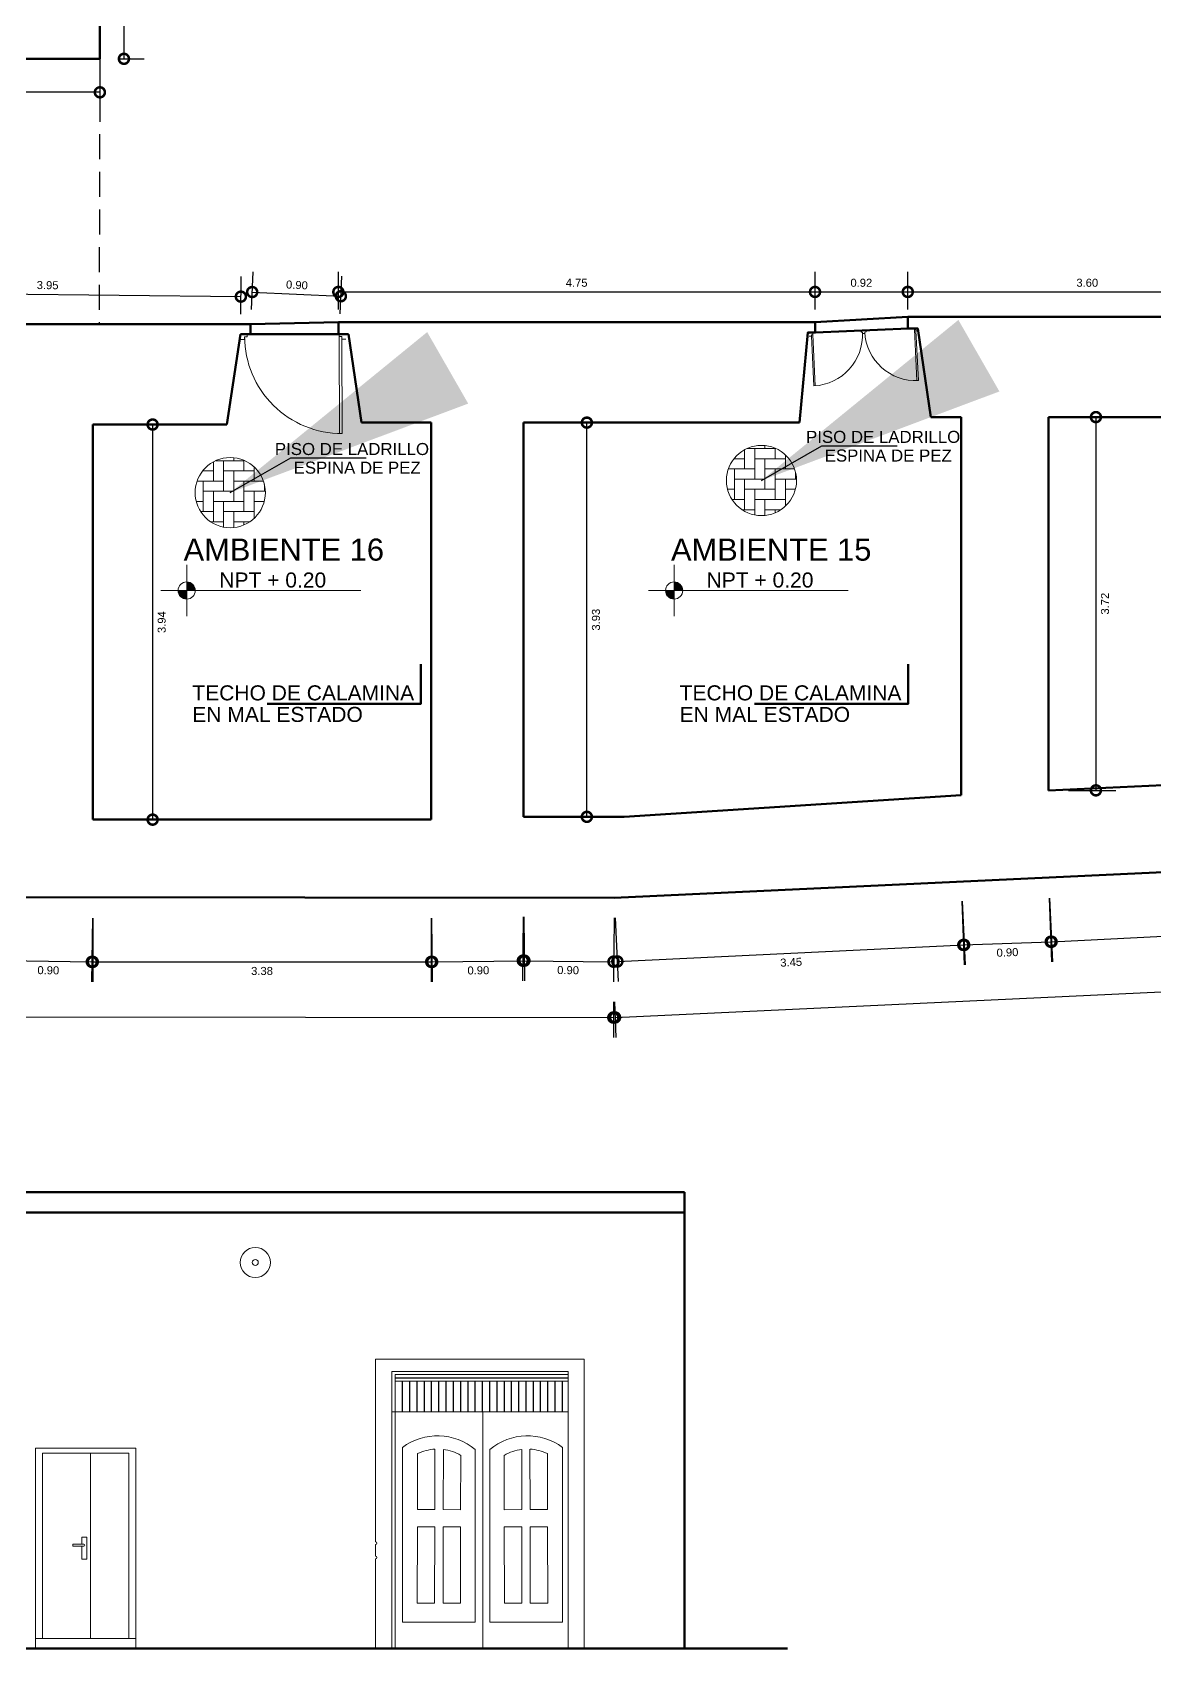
# Model space of a CAD drawing. Header units: millimetres. Extents: x 2048 to 2102.7, y 1127 to 1156.6.
# Drawn here: x 2078.23 to 2089.42, y 1128.19 to 1144.3 of the extents above; entities that cross this region are included whole.
import ezdxf

# ---------------------------------------------------------------- set-up
doc = ezdxf.new("R2010")
doc.units = ezdxf.units.MM
doc.linetypes.add('RAYITAS', pattern=[0.375, 0.25, -0.125])
for name, color, linetype, lineweight in [('0.1', 141, 'Continuous', 9), ('2', 4, 'Continuous', 20), ('4', 6, 'Continuous', 9), ('LAYER4', 4, 'Continuous', 20), ('LAYER6', 6, 'Continuous', 25), ('moviliario', 105, 'Continuous', 9), ('Pluma 1', 6, 'Continuous', 9), ('Pluma 8', 7, 'Continuous', 50), ('Pluma N ° 10', 5, 'Continuous', 100), ('Pluma N° 6', 7, 'Continuous', 60), ('PUERTAS', 22, 'Continuous', 13), ('TEXTOS', 7, 'Continuous', 18)]:
    doc.layers.add(name, color=color, linetype=linetype, lineweight=lineweight)
doc.layers.add('Cotas', color=1, linetype='Continuous')
doc.layers.add('Rotulos', color=255, linetype='Continuous')
doc.styles.add('ROTULO', font='arial.ttf')
doc.styles.get("Standard").update_dxf_attribs({"font": 'arial.ttf'})
doc.dimstyles.new('COTAS', dxfattribs={"dimtxt": 0.08, "dimasz": 0.2, "dimexe": 0.2, "dimexo": 0.2, "dimgap": 0.05, "dimtad": 2, "dimzin": 1, "dimdsep": 46, "dimtxsty": 'Standard', "dimblk": 'DOTSMALL', "dimcen": 2.5, "dimclrd": 244, "dimclre": 244, "dimclrt": 2, "dimazin": 0, "dimtfac": 1, "dimtmove": 2, "dimatfit": 3, "dimldrblk": 'OPEN90', "dimfxl": 1, "dimarcsym": 0})
doc.dimstyles.new('ISO-25', dxfattribs={"dimtxt": 2.5, "dimasz": 2.5, "dimexe": 1.25, "dimexo": 0.625, "dimtad": 1, "dimtxsty": 'Standard', "dimcen": 2.5, "dimadec": 0, "dimazin": 0, "dimtfac": 1, "dimtmove": 0, "dimatfit": 3, "dimfxl": 1, "dimarcsym": 0})

# ---------------------------------------------------------------- blocks, each defined once
blk = doc.blocks.new('puer-100')
for p, q in [((0.04, 0.025), (0.04, 0.92)), ((0.065, 0), (0.065, 0.92))]:
    blk.add_line(p, q)
for points in [[(0, 0.025), (0.04, 0.025), (0.04, 0), (0.065, 0), (0.065, -0.025), (0, -0.025)], [(1, 0.025), (0.96, 0.025), (0.96, 0), (0.935, 0), (0.935, -0.025), (1, -0.025)]]:
    blk.add_lwpolyline(points)
blk.add_arc((0.04, 0), 0.92, 0, 90)
blk = doc.blocks.new('_DotSmall')
at = {"color": 0, "const_width": 0.5}
blk.add_lwpolyline([(-0.0625, 0, 1), (0.0625, 0, 1)], format="xyb", close=True, dxfattribs=at)
blk = doc.blocks.new('*D15')
at = {"layer": 'Cotas', "color": 244, "lineweight": -2, "transparency": 16777216}
for p, q in [((2077.961, 1135.484), (2077.952, 1134.848)), ((2078.827, 1135.471), (2078.818, 1134.835)), ((2077.955, 1135.048), (2078.821, 1135.035))]:
    blk.add_line(p, q, dxfattribs=at)
at = {"layer": 'Defpoints', "color": 0, "transparency": 16777216}
for p in [(2077.964, 1135.684), (2078.83, 1135.671), (2078.821, 1135.035)]:
    blk.add_point(p, dxfattribs=at)
at = {"layer": 'Cotas', "color": 244, "lineweight": -2, "transparency": 16777216, "xscale": 0.2, "yscale": 0.2, "zscale": 0.2}
for p, rotation in [((2077.955, 1135.048), 179.1837113882871), ((2078.821, 1135.035), 359.1837113882871)]:
    blk.add_blockref('_DotSmall', p, dxfattribs=dict(at, rotation=rotation))
at = {"layer": 'Cotas', "color": 5, "transparency": 16777216, "insert": (2078.387, 1134.951), "char_height": 0.08, "attachment_point": 5, "rotation": 359.1837}
blk.add_mtext('0.90', dxfattribs=at)
blk = doc.blocks.new('_Open90')
at = {"color": 0, "linetype": 'ByBlock', "lineweight": -2}
for p, q in [((0, 0), (-1, 0)), ((-0.5, 0.5), (0, 0)), ((0, 0), (-0.5, -0.5))]:
    blk.add_line(p, q, dxfattribs=at)
blk = doc.blocks.new('*D16')
at = {"layer": 'Cotas', "color": 244, "lineweight": -2, "transparency": 16777216}
for p, q in [((2078.83, 1135.471), (2078.83, 1134.835)), ((2082.205, 1135.471), (2082.205, 1134.835)), ((2078.83, 1135.035), (2082.205, 1135.035))]:
    blk.add_line(p, q, dxfattribs=at)
at = {"layer": 'Defpoints', "color": 0, "transparency": 16777216}
for p in [(2078.83, 1135.671), (2082.205, 1135.671), (2082.205, 1135.035)]:
    blk.add_point(p, dxfattribs=at)
at = {"layer": 'Cotas', "color": 244, "lineweight": -2, "transparency": 16777216, "xscale": 0.2, "yscale": 0.2, "zscale": 0.2}
for p, rotation in [((2078.83, 1135.035), 179.9973856495876), ((2082.205, 1135.035), 359.9973856495876)]:
    blk.add_blockref('_DotSmall', p, dxfattribs=dict(at, rotation=rotation))
at = {"layer": 'Cotas', "color": 5, "transparency": 16777216, "insert": (2080.518, 1134.944), "char_height": 0.08, "attachment_point": 5, "rotation": 359.9974}
blk.add_mtext('3.38', dxfattribs=at)
blk = doc.blocks.new('*D17')
at = {"layer": 'Cotas', "color": 244, "lineweight": -2, "transparency": 16777216}
for p, q in [((2082.208, 1135.471), (2082.216, 1134.835)), ((2083.128, 1135.483), (2083.136, 1134.847)), ((2082.214, 1135.035), (2083.134, 1135.047))]:
    blk.add_line(p, q, dxfattribs=at)
at = {"layer": 'Defpoints', "color": 0, "transparency": 16777216}
for p in [(2082.205, 1135.671), (2083.125, 1135.683), (2083.134, 1135.047)]:
    blk.add_point(p, dxfattribs=at)
at = {"layer": 'Cotas', "color": 244, "lineweight": -2, "transparency": 16777216, "xscale": 0.2, "yscale": 0.2, "zscale": 0.2}
for p, rotation in [((2082.214, 1135.035), 180.7404205231815), ((2083.134, 1135.047), 0.7404205231814737)]:
    blk.add_blockref('_DotSmall', p, dxfattribs=dict(at, rotation=rotation))
at = {"layer": 'Cotas', "color": 5, "transparency": 16777216, "insert": (2082.675, 1134.95), "char_height": 0.08, "attachment_point": 5, "rotation": 0.7404}
blk.add_mtext('0.90', dxfattribs=at)
blk = doc.blocks.new('*D18')
at = {"layer": 'Cotas', "color": 244, "lineweight": -2, "transparency": 16777216}
for p, q in [((2083.123, 1135.483), (2083.116, 1134.847)), ((2084.028, 1135.473), (2084.021, 1134.837)), ((2083.119, 1135.047), (2084.023, 1135.037))]:
    blk.add_line(p, q, dxfattribs=at)
at = {"layer": 'Defpoints', "color": 0, "transparency": 16777216}
for p in [(2083.125, 1135.683), (2084.03, 1135.673), (2084.023, 1135.037)]:
    blk.add_point(p, dxfattribs=at)
at = {"layer": 'Cotas', "color": 244, "lineweight": -2, "transparency": 16777216, "xscale": 0.2, "yscale": 0.2, "zscale": 0.2}
for p, rotation in [((2083.119, 1135.047), 179.3801699457069), ((2084.023, 1135.037), 359.3801699457068)]:
    blk.add_blockref('_DotSmall', p, dxfattribs=dict(at, rotation=rotation))
at = {"layer": 'Cotas', "color": 5, "transparency": 16777216, "insert": (2083.57, 1134.952), "char_height": 0.08, "attachment_point": 5, "rotation": 359.3802}
blk.add_mtext('0.90', dxfattribs=at)
blk = doc.blocks.new('*D19')
at = {"layer": 'Cotas', "color": 244, "lineweight": -2, "transparency": 16777216}
for p, q in [((2087.498, 1135.639), (2087.528, 1135.005)), ((2084.04, 1135.473), (2084.07, 1134.839)), ((2084.061, 1135.039), (2087.519, 1135.204))]:
    blk.add_line(p, q, dxfattribs=at)
at = {"layer": 'Defpoints', "color": 0, "transparency": 16777216}
for p in [(2087.488, 1135.839), (2084.03, 1135.673), (2087.519, 1135.204)]:
    blk.add_point(p, dxfattribs=at)
at = {"layer": 'Cotas', "color": 244, "lineweight": -2, "transparency": 16777216, "xscale": 0.2, "yscale": 0.2, "zscale": 0.2}
for p, rotation in [((2087.519, 1135.204), 2.746521916155726), ((2084.061, 1135.039), 182.7465219161557)]:
    blk.add_blockref('_DotSmall', p, dxfattribs=dict(at, rotation=rotation))
at = {"layer": 'Cotas', "color": 5, "transparency": 16777216, "insert": (2085.794, 1135.031), "char_height": 0.08, "attachment_point": 5, "rotation": 2.7465}
blk.add_mtext('3.45', dxfattribs=at)
blk = doc.blocks.new('*D20')
at = {"layer": 'Cotas', "color": 244, "lineweight": -2, "transparency": 16777216}
for p, q in [((2087.495, 1135.639), (2087.518, 1135.004)), ((2088.368, 1135.671), (2088.391, 1135.036)), ((2087.511, 1135.204), (2088.383, 1135.236))]:
    blk.add_line(p, q, dxfattribs=at)
at = {"layer": 'Defpoints', "color": 0, "transparency": 16777216}
for p in [(2087.488, 1135.839), (2088.36, 1135.871), (2088.383, 1135.236)]:
    blk.add_point(p, dxfattribs=at)
at = {"layer": 'Cotas', "color": 244, "lineweight": -2, "transparency": 16777216, "xscale": 0.2, "yscale": 0.2, "zscale": 0.2}
for p, rotation in [((2087.511, 1135.204), 182.0795463632119), ((2088.383, 1135.236), 2.079546363211886)]:
    blk.add_blockref('_DotSmall', p, dxfattribs=dict(at, rotation=rotation))
at = {"layer": 'Cotas', "color": 5, "transparency": 16777216, "insert": (2087.951, 1135.129), "char_height": 0.08, "attachment_point": 5, "rotation": 2.0795}
blk.add_mtext('0.90', dxfattribs=at)
blk = doc.blocks.new('*D21')
at = {"layer": 'Cotas', "color": 244, "lineweight": -2, "transparency": 16777216}
for p, q in [((2093.222, 1135.909), (2093.253, 1135.275)), ((2088.37, 1135.671), (2088.401, 1135.036)), ((2088.391, 1135.236), (2093.243, 1135.475))]:
    blk.add_line(p, q, dxfattribs=at)
at = {"layer": 'Defpoints', "color": 0, "transparency": 16777216}
for p in [(2093.212, 1136.109), (2088.36, 1135.871), (2093.243, 1135.475)]:
    blk.add_point(p, dxfattribs=at)
at = {"layer": 'Cotas', "color": 244, "lineweight": -2, "transparency": 16777216, "xscale": 0.2, "yscale": 0.2, "zscale": 0.2}
for p, rotation in [((2093.243, 1135.475), 2.813818949361335), ((2088.391, 1135.236), 182.8138189493613)]:
    blk.add_blockref('_DotSmall', p, dxfattribs=dict(at, rotation=rotation))
at = {"layer": 'Cotas', "color": 5, "transparency": 16777216, "insert": (2090.822, 1135.265), "char_height": 0.08, "attachment_point": 5, "rotation": 2.8138}
blk.add_mtext('4.86', dxfattribs=at)
blk = doc.blocks.new('*D104')
at = {"layer": 'Cotas', "color": 244, "lineweight": -2, "transparency": 16777216}
for p, q in [((2076.448, 1141.539), (2076.453, 1141.914)), ((2080.305, 1141.492), (2080.309, 1141.867)), ((2076.45, 1141.714), (2080.307, 1141.667))]:
    blk.add_line(p, q, dxfattribs=at)
at = {"layer": 'Defpoints', "color": 0, "transparency": 16777216}
for p in [(2080.307, 1141.667), (2076.446, 1141.339), (2080.302, 1141.292)]:
    blk.add_point(p, dxfattribs=at)
at = {"layer": 'Cotas', "color": 244, "lineweight": -2, "transparency": 16777216, "xscale": 0.2, "yscale": 0.2, "zscale": 0.2}
for p, rotation in [((2076.45, 1141.714), 179.3091751351608), ((2080.307, 1141.667), 359.3091751351608)]:
    blk.add_blockref('_DotSmall', p, dxfattribs=dict(at, rotation=rotation))
at = {"layer": 'Cotas', "color": 5, "transparency": 16777216, "insert": (2078.38, 1141.781), "char_height": 0.08, "attachment_point": 5, "rotation": 359.3092}
blk.add_mtext('3.95', dxfattribs=at)
blk = doc.blocks.new('*D105')
at = {"layer": 'Cotas', "color": 244, "lineweight": -2, "transparency": 16777216}
for p, q in [((2080.412, 1141.538), (2080.43, 1141.913)), ((2081.296, 1141.496), (2081.313, 1141.871)), ((2080.42, 1141.713), (2081.304, 1141.671))]:
    blk.add_line(p, q, dxfattribs=at)
at = {"layer": 'Defpoints', "color": 0, "transparency": 16777216}
for p in [(2081.304, 1141.671), (2080.402, 1141.339), (2081.286, 1141.297)]:
    blk.add_point(p, dxfattribs=at)
at = {"layer": 'Cotas', "color": 244, "lineweight": -2, "transparency": 16777216, "xscale": 0.2, "yscale": 0.2, "zscale": 0.2}
for p, rotation in [((2080.42, 1141.713), 177.2680620195942), ((2081.304, 1141.671), 357.2680620195942)]:
    blk.add_blockref('_DotSmall', p, dxfattribs=dict(at, rotation=rotation))
at = {"layer": 'Cotas', "color": 5, "transparency": 16777216, "insert": (2080.866, 1141.783), "char_height": 0.08, "attachment_point": 5, "rotation": 357.2681}
blk.add_mtext('0.90', dxfattribs=at)
blk = doc.blocks.new('*D59')
at = {"layer": 'Cotas', "color": 244, "lineweight": -2, "transparency": 16777216}
for p, q in [((2081.279, 1141.539), (2081.279, 1141.914)), ((2086.032, 1141.539), (2086.032, 1141.914)), ((2081.279, 1141.714), (2086.032, 1141.714))]:
    blk.add_line(p, q, dxfattribs=at)
at = {"layer": 'Defpoints', "color": 0, "transparency": 16777216}
for p in [(2086.032, 1141.714), (2081.279, 1141.339), (2086.032, 1141.339)]:
    blk.add_point(p, dxfattribs=at)
at = {"layer": 'Cotas', "color": 244, "lineweight": -2, "transparency": 16777216, "xscale": 0.2, "yscale": 0.2, "zscale": 0.2, "rotation": 180}
blk.add_blockref('_DotSmall', (2081.279, 1141.714), dxfattribs=at)
at = {"layer": 'Cotas', "color": 244, "lineweight": -2, "transparency": 16777216, "xscale": 0.2, "yscale": 0.2, "zscale": 0.2}
blk.add_blockref('_DotSmall', (2086.032, 1141.714), dxfattribs=at)
at = {"layer": 'Cotas', "color": 5, "transparency": 16777216, "insert": (2083.655, 1141.805), "char_height": 0.08, "attachment_point": 5}
blk.add_mtext('4.75', dxfattribs=at)
blk = doc.blocks.new('*D60')
at = {"layer": 'Cotas', "color": 244, "lineweight": -2, "transparency": 16777216}
for p, q in [((2086.032, 1141.539), (2086.032, 1141.914)), ((2086.957, 1141.539), (2086.957, 1141.914)), ((2086.032, 1141.714), (2086.957, 1141.714))]:
    blk.add_line(p, q, dxfattribs=at)
at = {"layer": 'Defpoints', "color": 0, "transparency": 16777216}
for p in [(2086.957, 1141.714), (2086.032, 1141.339), (2086.957, 1141.339)]:
    blk.add_point(p, dxfattribs=at)
at = {"layer": 'Cotas', "color": 244, "lineweight": -2, "transparency": 16777216, "xscale": 0.2, "yscale": 0.2, "zscale": 0.2, "rotation": 180}
blk.add_blockref('_DotSmall', (2086.032, 1141.714), dxfattribs=at)
at = {"layer": 'Cotas', "color": 244, "lineweight": -2, "transparency": 16777216, "xscale": 0.2, "yscale": 0.2, "zscale": 0.2}
blk.add_blockref('_DotSmall', (2086.957, 1141.714), dxfattribs=at)
at = {"layer": 'Cotas', "color": 5, "transparency": 16777216, "insert": (2086.494, 1141.805), "char_height": 0.08, "attachment_point": 5}
blk.add_mtext('0.92', dxfattribs=at)
blk = doc.blocks.new('*D61')
at = {"layer": 'Cotas', "color": 244, "lineweight": -2, "transparency": 16777216}
for p, q in [((2086.957, 1141.539), (2086.957, 1141.914)), ((2090.537, 1141.539), (2090.537, 1141.914)), ((2086.957, 1141.714), (2090.537, 1141.714))]:
    blk.add_line(p, q, dxfattribs=at)
at = {"layer": 'Defpoints', "color": 0, "transparency": 16777216}
for p in [(2090.537, 1141.714), (2086.957, 1141.339), (2090.537, 1141.339)]:
    blk.add_point(p, dxfattribs=at)
at = {"layer": 'Cotas', "color": 244, "lineweight": -2, "transparency": 16777216, "xscale": 0.2, "yscale": 0.2, "zscale": 0.2, "rotation": 180}
blk.add_blockref('_DotSmall', (2086.957, 1141.714), dxfattribs=at)
at = {"layer": 'Cotas', "color": 244, "lineweight": -2, "transparency": 16777216, "xscale": 0.2, "yscale": 0.2, "zscale": 0.2}
blk.add_blockref('_DotSmall', (2090.537, 1141.714), dxfattribs=at)
at = {"layer": 'Cotas', "color": 5, "transparency": 16777216, "insert": (2088.747, 1141.805), "char_height": 0.08, "attachment_point": 5}
blk.add_mtext('3.60', dxfattribs=at)
blk = doc.blocks.new('*D75')
at = {"layer": 'Cotas', "color": 244, "lineweight": -2, "transparency": 16777216}
for p, q in [((2079.101, 1145.708), (2079.341, 1145.708)), ((2079.141, 1145.708), (2079.141, 1144.038)), ((2079.101, 1144.038), (2079.341, 1144.038))]:
    blk.add_line(p, q, dxfattribs=at)
at = {"layer": 'Defpoints', "color": 0, "transparency": 16777216}
for p in [(2078.901, 1145.708), (2078.901, 1144.038), (2079.141, 1144.038)]:
    blk.add_point(p, dxfattribs=at)
at = {"layer": 'Cotas', "color": 244, "lineweight": -2, "transparency": 16777216, "xscale": 0.2, "yscale": 0.2, "zscale": 0.2}
for p, rotation in [((2079.141, 1145.708), 90), ((2079.141, 1144.038), 270)]:
    blk.add_blockref('_DotSmall', p, dxfattribs=dict(at, rotation=rotation))
at = {"layer": 'Cotas', "color": 5, "transparency": 16777216, "insert": (2079.232, 1144.873), "char_height": 0.08, "attachment_point": 5, "rotation": 90}
blk.add_mtext('1.67', dxfattribs=at)
blk = doc.blocks.new('*D77')
at = {"layer": 'Cotas', "color": 244, "lineweight": -2, "transparency": 16777216}
for p, q in [((2070.467, 1143.838), (2070.467, 1143.504)), ((2078.901, 1143.838), (2078.901, 1143.504)), ((2078.901, 1143.704), (2070.467, 1143.704))]:
    blk.add_line(p, q, dxfattribs=at)
at = {"layer": 'Defpoints', "color": 0, "transparency": 16777216}
for p in [(2070.467, 1144.038), (2078.901, 1144.038), (2070.467, 1143.704)]:
    blk.add_point(p, dxfattribs=at)
at = {"layer": 'Cotas', "color": 244, "lineweight": -2, "transparency": 16777216, "xscale": 0.2, "yscale": 0.2, "zscale": 0.2, "rotation": 180}
blk.add_blockref('_DotSmall', (2070.467, 1143.704), dxfattribs=at)
at = {"layer": 'Cotas', "color": 244, "lineweight": -2, "transparency": 16777216, "xscale": 0.2, "yscale": 0.2, "zscale": 0.2}
blk.add_blockref('_DotSmall', (2078.901, 1143.704), dxfattribs=at)
at = {"layer": 'Cotas', "color": 5, "transparency": 16777216, "insert": (2074.684, 1143.613), "char_height": 0.08, "attachment_point": 5}
blk.add_mtext('8.43', dxfattribs=at)
blk = doc.blocks.new('*D90')
at = {"layer": 'Cotas', "color": 244, "lineweight": -2, "transparency": 16777216}
for p, q in [((2049.686, 1134.674), (2049.685, 1134.316)), ((2084.021, 1134.637), (2084.021, 1134.28)), ((2049.685, 1134.516), (2084.021, 1134.48))]:
    blk.add_line(p, q, dxfattribs=at)
at = {"layer": 'Defpoints', "color": 0, "transparency": 16777216}
for p in [(2049.686, 1134.874), (2084.021, 1134.837), (2084.021, 1134.48)]:
    blk.add_point(p, dxfattribs=at)
at = {"layer": 'Cotas', "color": 244, "lineweight": -2, "transparency": 16777216, "xscale": 0.2, "yscale": 0.2, "zscale": 0.2}
for p, rotation in [((2049.685, 1134.516), 179.9398960686659), ((2084.021, 1134.48), 359.9398960686659)]:
    blk.add_blockref('_DotSmall', p, dxfattribs=dict(at, rotation=rotation))
at = {"layer": 'Cotas', "color": 5, "transparency": 16777216, "insert": (2066.853, 1134.407), "char_height": 0.08, "attachment_point": 5, "rotation": 359.9399}
blk.add_mtext('34.34', dxfattribs=at)
blk = doc.blocks.new('*D91')
at = {"layer": 'Cotas', "color": 244, "lineweight": -2, "transparency": 16777216}
for p, q in [((2101.907, 1135.475), (2101.923, 1135.119)), ((2084.038, 1134.481), (2101.914, 1135.318)), ((2084.031, 1134.638), (2084.047, 1134.281))]:
    blk.add_line(p, q, dxfattribs=at)
at = {"layer": 'Defpoints', "color": 0, "transparency": 16777216}
for p in [(2101.897, 1135.675), (2101.914, 1135.318), (2084.021, 1134.837)]:
    blk.add_point(p, dxfattribs=at)
at = {"layer": 'Cotas', "color": 244, "lineweight": -2, "transparency": 16777216, "xscale": 0.2, "yscale": 0.2, "zscale": 0.2}
for p, rotation in [((2101.914, 1135.318), 2.682694244784103), ((2084.038, 1134.481), 182.6826942447841)]:
    blk.add_blockref('_DotSmall', p, dxfattribs=dict(at, rotation=rotation))
at = {"layer": 'Cotas', "color": 5, "transparency": 16777216, "insert": (2092.98, 1134.809), "char_height": 0.08, "attachment_point": 5, "rotation": 2.6827}
blk.add_mtext('17.90', dxfattribs=at)
blk = doc.blocks.new('*D123')
at = {"layer": 'Cotas', "color": 244, "lineweight": -2, "transparency": 16777216}
for p, q in [((2079.03, 1140.392), (2079.627, 1140.392)), ((2079.427, 1140.392), (2079.427, 1136.453)), ((2079.03, 1136.453), (2079.627, 1136.453))]:
    blk.add_line(p, q, dxfattribs=at)
at = {"layer": 'Defpoints', "color": 0, "transparency": 16777216}
for p in [(2078.83, 1140.392), (2078.83, 1136.453), (2079.427, 1136.453)]:
    blk.add_point(p, dxfattribs=at)
at = {"layer": 'Cotas', "color": 244, "lineweight": -2, "transparency": 16777216, "xscale": 0.2, "yscale": 0.2, "zscale": 0.2}
for p, rotation in [((2079.427, 1140.392), 90), ((2079.427, 1136.453), 270)]:
    blk.add_blockref('_DotSmall', p, dxfattribs=dict(at, rotation=rotation))
at = {"layer": 'Cotas', "color": 5, "transparency": 16777216, "insert": (2079.518, 1138.422), "char_height": 0.08, "attachment_point": 5, "rotation": 90}
blk.add_mtext('3.94', dxfattribs=at)
blk = doc.blocks.new('*D124')
at = {"layer": 'Cotas', "color": 244, "lineweight": -2, "transparency": 16777216}
for p, q in [((2083.325, 1140.411), (2083.957, 1140.411)), ((2083.757, 1136.481), (2083.757, 1140.411)), ((2083.325, 1136.481), (2083.957, 1136.481))]:
    blk.add_line(p, q, dxfattribs=at)
at = {"layer": 'Defpoints', "color": 0, "transparency": 16777216}
for p in [(2083.125, 1140.411), (2083.757, 1140.411), (2083.125, 1136.481)]:
    blk.add_point(p, dxfattribs=at)
at = {"layer": 'Cotas', "color": 244, "lineweight": -2, "transparency": 16777216, "xscale": 0.2, "yscale": 0.2, "zscale": 0.2}
for p, rotation in [((2083.757, 1140.411), 90), ((2083.757, 1136.481), 270)]:
    blk.add_blockref('_DotSmall', p, dxfattribs=dict(at, rotation=rotation))
at = {"layer": 'Cotas', "color": 5, "transparency": 16777216, "insert": (2083.848, 1138.446), "char_height": 0.08, "attachment_point": 5, "rotation": 90}
blk.add_mtext('3.93', dxfattribs=at)
blk = doc.blocks.new('*D125')
at = {"layer": 'Cotas', "color": 244, "lineweight": -2, "transparency": 16777216}
for p, q in [((2088.56, 1140.466), (2089.033, 1140.466)), ((2088.833, 1140.466), (2088.833, 1136.745)), ((2088.56, 1136.745), (2089.033, 1136.745))]:
    blk.add_line(p, q, dxfattribs=at)
at = {"layer": 'Defpoints', "color": 0, "transparency": 16777216}
for p in [(2088.36, 1140.466), (2088.36, 1136.745), (2088.833, 1136.745)]:
    blk.add_point(p, dxfattribs=at)
at = {"layer": 'Cotas', "color": 244, "lineweight": -2, "transparency": 16777216, "xscale": 0.2, "yscale": 0.2, "zscale": 0.2}
for p, rotation in [((2088.833, 1140.466), 90), ((2088.833, 1136.745), 270)]:
    blk.add_blockref('_DotSmall', p, dxfattribs=dict(at, rotation=rotation))
at = {"layer": 'Cotas', "color": 5, "transparency": 16777216, "insert": (2088.924, 1138.606), "char_height": 0.08, "attachment_point": 5, "rotation": 90}
blk.add_mtext('3.72', dxfattribs=at)
blk = doc.blocks.new('MANETA1D', base_point=(2.65, 2.69))
for points in [[(2.65, 2.55), (2.65, 2.77), (2.7, 2.77), (2.7, 2.7)], [(2.7, 2.68), (2.7, 2.55), (2.65, 2.55)]]:
    blk.add_lwpolyline(points)
blk.add_lwpolyline([(2.68, 2.7), (2.79, 2.7), (2.79, 2.68), (2.68, 2.68, -1), (2.68, 2.7)], format="xyb")
blk = doc.blocks.new('NPT')
at = {"linetype": 'Continuous', "ltscale": 0.1}
h = blk.add_hatch(color=256, dxfattribs=at)
h.paths.add_polyline_path([(0, 0), (0, 0.05, 0.414214), (-0.05, 0)])
h.paths.add_polyline_path([(0, 0), (0, -0.05, 0.414214), (0.05, 0)])
for p, q in [((0, -0.05), (0, 0.15)), ((-1.0147, 0), (0.05, 0)), ((0.05, 0), (0.15, 0)), ((0, -0.15), (0, -0.05))]:
    blk.add_line(p, q, dxfattribs=at)
blk.add_circle((0, 0), 0.05, dxfattribs=at)

msp = doc.modelspace()

# ---------------------------------------------------------------- hatches: boundary and pattern name
at = {"layer": 'Pluma 1'}
h = msp.add_hatch(dxfattribs=at)
h.set_pattern_fill('AR-HBONE', color=256, scale=0.001, angle=45, style=0)
h.set_pattern_definition([(90, (1316.21778, 1020.26454), (-0.1016, 0.1016), [0.3048, -0.1016]), (180, (1316.21778, 1020.36614), (-0.1016, 0.1016), [0.3048, -0.1016])])
h.paths.add_polyline_path([(2085.848, 1139.834, 1), (2085.148, 1139.834, 1)])
h = msp.add_hatch(dxfattribs=at)
h.set_pattern_fill('AR-HBONE', color=256, scale=0.001, angle=45, style=0)
h.set_pattern_definition([(90, (1310.92123, 1020.14354), (-0.1016, 0.1016), [0.3048, -0.1016]), (180, (1310.92123, 1020.24514), (-0.1016, 0.1016), [0.3048, -0.1016])])
h.paths.add_polyline_path([(2080.551, 1139.713, 1), (2079.851, 1139.713, 1)])

# ---------------------------------------------------------------- linework, layer by layer
at = {"layer": '2'}
for p, q in [((2081.651, 1129.252), (2081.651, 1131.073)), ((2083.729, 1131.073), (2083.729, 1128.188)), ((2081.811, 1128.188), (2081.811, 1130.95)), ((2083.569, 1130.95), (2083.569, 1128.188)), ((2081.917, 1130.195), (2081.917, 1128.451)), ((2082.644, 1128.451), (2082.644, 1130.175)), ((2082.788, 1128.451), (2082.788, 1130.175)), ((2083.515, 1130.195), (2083.515, 1128.451)), ((2081.651, 1129.109), (2081.651, 1129.226)), ((2081.651, 1128.188), (2081.651, 1129.083)), ((2081.917, 1128.451), (2082.644, 1128.451)), ((2083.515, 1128.451), (2082.788, 1128.451)), ((2081.651, 1128.188), (2083.729, 1128.188))]:
    msp.add_line(p, q, dxfattribs=at)
for points in [[(2081.651, 1131.073), (2083.729, 1131.073)], [(2081.811, 1130.95), (2083.569, 1130.95)], [(2081.811, 1130.55), (2081.811, 1130.55), (2083.569, 1130.55)]]:
    msp.add_lwpolyline(points, dxfattribs=at)
for centre, radius, start, end in [((2082.268, 1129.72), 0.59, 50.3376, 126.4564), ((2083.165, 1129.72), 0.59, 53.5436, 129.6624), ((2081.651, 1129.239), 0.013, 270, 90), ((2081.651, 1129.096), 0.013, 270, 90)]:
    msp.add_arc(centre, radius, start, end, dxfattribs=at)
at = {"layer": '4'}
for p, q in [((2081.845, 1130.922), (2083.569, 1130.922)), ((2081.845, 1128.188), (2081.845, 1130.922)), ((2081.845, 1130.888), (2083.569, 1130.888)), ((2081.845, 1130.854), (2083.569, 1130.854)), ((2082.721, 1130.55), (2082.721, 1128.188)), ((2079.259, 1130.188), (2078.259, 1130.188)), ((2079.191, 1130.138), (2078.328, 1130.138)), ((2079.191, 1128.288), (2079.191, 1130.138)), ((2082.068, 1130.133), (2082.067, 1129.574)), ((2082.242, 1130.178), (2082.241, 1129.574)), ((2082.326, 1130.175), (2082.324, 1129.574)), ((2082.499, 1130.116), (2082.498, 1129.573)), ((2082.933, 1130.116), (2082.934, 1129.573)), ((2083.107, 1130.175), (2083.108, 1129.574)), ((2083.19, 1130.178), (2083.191, 1129.574)), ((2083.364, 1130.133), (2083.365, 1129.574)), ((2082.067, 1129.574), (2082.241, 1129.574)), ((2082.324, 1129.574), (2082.498, 1129.573)), ((2083.108, 1129.574), (2082.934, 1129.573)), ((2083.365, 1129.574), (2083.191, 1129.574)), ((2082.067, 1129.404), (2082.065, 1128.641)), ((2082.067, 1129.404), (2082.241, 1129.404)), ((2082.241, 1129.404), (2082.239, 1128.641)), ((2082.324, 1129.404), (2082.323, 1128.64)), ((2082.324, 1129.404), (2082.498, 1129.404)), ((2082.498, 1129.404), (2082.496, 1128.64)), ((2082.934, 1129.404), (2082.936, 1128.64)), ((2083.108, 1129.404), (2082.934, 1129.404)), ((2083.108, 1129.404), (2083.109, 1128.64)), ((2083.191, 1129.404), (2083.193, 1128.641)), ((2083.365, 1129.404), (2083.191, 1129.404)), ((2083.365, 1129.404), (2083.367, 1128.641)), ((2082.065, 1128.641), (2082.239, 1128.641)), ((2082.323, 1128.64), (2082.496, 1128.64)), ((2083.109, 1128.64), (2082.936, 1128.64)), ((2083.367, 1128.641), (2083.193, 1128.641))]:
    msp.add_line(p, q, dxfattribs=at)
for points in [[(2078.259, 1128.388), (2078.259, 1130.188), (2079.259, 1130.188), (2079.259, 1128.288)], [(2078.259, 1128.288), (2078.259, 1130.188)], [(2078.328, 1128.288), (2078.328, 1130.138)], [(2078.809, 1130.138), (2078.809, 1128.288)], [(2079.259, 1128.288), (2079.259, 1130.188)]]:
    msp.add_lwpolyline(points, dxfattribs=at)
msp.add_lwpolyline([(2078.259, 1128.188), (2078.259, 1128.288), (2079.259, 1128.288), (2079.259, 1128.188)], close=True, dxfattribs=at)
for centre, start, end in [((2082.268, 1129.72), 93.1854, 115.7928), ((2082.268, 1129.72), 59.624, 82.7297), ((2083.165, 1129.72), 97.2703, 120.376), ((2083.165, 1129.72), 64.2072, 86.8146)]:
    msp.add_arc(centre, 0.458, start, end, dxfattribs=at)
at = {"layer": 'LAYER4'}
for radius in [0.15, 0.03]:
    msp.add_circle((2080.451, 1132.038), radius, dxfattribs=at)
at = {"layer": 'LAYER6'}
for points in [[(2081.845, 1130.888), (2083.569, 1130.888)], [(2081.916, 1130.854), (2081.916, 1130.55)], [(2081.989, 1130.854), (2081.989, 1130.55)], [(2082.061, 1130.854), (2082.061, 1130.55)], [(2082.134, 1130.854), (2082.134, 1130.55)], [(2082.206, 1130.854), (2082.206, 1130.55)], [(2082.279, 1130.854), (2082.279, 1130.55)], [(2082.351, 1130.854), (2082.351, 1130.55)], [(2082.424, 1130.854), (2082.424, 1130.55)], [(2082.496, 1130.854), (2082.496, 1130.55)], [(2082.569, 1130.854), (2082.569, 1130.55)], [(2082.641, 1130.854), (2082.641, 1130.55)], [(2082.713, 1130.854), (2082.713, 1130.55)], [(2082.786, 1130.854), (2082.786, 1130.55)], [(2082.858, 1130.854), (2082.858, 1130.55)], [(2082.931, 1130.854), (2082.931, 1130.55)], [(2083.003, 1130.854), (2083.003, 1130.55)], [(2083.076, 1130.854), (2083.076, 1130.55)], [(2083.148, 1130.854), (2083.148, 1130.55)], [(2083.221, 1130.854), (2083.221, 1130.55)], [(2083.293, 1130.854), (2083.293, 1130.55)], [(2083.366, 1130.854), (2083.366, 1130.55)], [(2083.438, 1130.854), (2083.438, 1130.55)], [(2083.511, 1130.854), (2083.511, 1130.55)]]:
    msp.add_lwpolyline(points, dxfattribs=at)
at = {"layer": 'moviliario'}
for centre in [(2085.498, 1139.834), (2080.201, 1139.713)]:
    msp.add_circle(centre, 0.35, dxfattribs=at)
at = {"layer": 'Pluma 8'}
for p, q in [((2078.901, 1144.038), (2078.901, 1145.708)), ((2070.467, 1144.038), (2078.901, 1144.038)), ((2076.446, 1141.392), (2080.402, 1141.392)), ((2080.402, 1141.394), (2080.402, 1141.292)), ((2080.402, 1141.392), (2080.402, 1141.292)), ((2080.402, 1141.392), (2080.402, 1141.292)), ((2080.402, 1141.392), (2080.402, 1141.292)), ((2081.279, 1141.292), (2081.279, 1141.411)), ((2081.279, 1141.411), (2086.032, 1141.411)), ((2081.279, 1141.394), (2081.279, 1141.292)), ((2081.279, 1141.392), (2081.279, 1141.292)), ((2081.279, 1141.392), (2081.279, 1141.292)), ((2081.279, 1141.392), (2081.279, 1141.292)), ((2086.032, 1141.411), (2086.957, 1141.466)), ((2086.032, 1141.411), (2086.032, 1141.311)), ((2086.957, 1141.348), (2086.957, 1141.466)), ((2086.957, 1141.466), (2090.537, 1141.466)), ((2086.957, 1141.348), (2086.957, 1141.466)), ((2086.957, 1141.449), (2086.957, 1141.348)), ((2086.957, 1141.448), (2086.957, 1141.348)), ((2086.957, 1141.447), (2086.957, 1141.348)), ((2086.957, 1141.447), (2086.957, 1141.348)), ((2080.302, 1141.292), (2080.168, 1140.392)), ((2081.379, 1141.292), (2081.51, 1140.411)), ((2086.038, 1141.311), (2086.963, 1141.348)), ((2087.057, 1141.348), (2087.188, 1140.466)), ((2082.205, 1140.411), (2081.51, 1140.411)), ((2082.205, 1136.453), (2082.205, 1140.411)), ((2085.876, 1140.411), (2083.125, 1140.411)), ((2083.125, 1140.411), (2083.125, 1136.481)), ((2087.488, 1140.466), (2087.188, 1140.466)), ((2087.488, 1136.698), (2087.488, 1140.466)), ((2090.303, 1140.466), (2088.36, 1140.466)), ((2088.36, 1140.466), (2088.36, 1136.745)), ((2080.168, 1140.392), (2078.83, 1140.392)), ((2078.83, 1140.392), (2078.83, 1136.453)), ((2088.36, 1136.745), (2093.212, 1136.966)), ((2084.129, 1136.481), (2087.488, 1136.698)), ((2078.83, 1136.453), (2082.205, 1136.453)), ((2083.125, 1136.481), (2084.129, 1136.481)), ((2101.861, 1136.509), (2084.03, 1135.673)), ((2084.03, 1135.673), (2050.648, 1135.709))]:
    msp.add_line(p, q, dxfattribs=at)
for points in [[(2080.402, 1141.394), (2081.279, 1141.411)], [(2080.402, 1141.292), (2080.402, 1141.394)], [(2081.279, 1141.292), (2081.279, 1141.394)], [(2086.957, 1141.348), (2086.957, 1141.449)], [(2080.302, 1141.292), (2080.402, 1141.292)], [(2080.402, 1141.292), (2081.279, 1141.292)], [(2081.379, 1141.292), (2081.279, 1141.292)], [(2086.038, 1141.311), (2085.962, 1141.311), (2085.876, 1140.411)], [(2087.057, 1141.348), (2086.957, 1141.348)], [(2080.569, 1137.608), (2082.102, 1137.608), (2082.102, 1138.003)], [(2085.429, 1137.608), (2086.961, 1137.608), (2086.961, 1138.003)]]:
    msp.add_lwpolyline(points, dxfattribs=at)
at = {"layer": 'Pluma N ° 10', "ltscale": 0.02}
msp.add_lwpolyline([(2064.244, 1128.188), (2064.244, 1128.188), (2064.244, 1128.188), (2064.244, 1128.188), (2064.244, 1128.188), (2085.759, 1128.188)], dxfattribs=at)
at = {"layer": 'Pluma N° 6', "ltscale": 0.02}
msp.add_line((2065.309, 1132.738), (2084.729, 1132.738), dxfattribs=at)
for points in [[(2084.729, 1132.738), (2084.729, 1128.188), (2084.729, 1128.188)], [(2065.309, 1132.538), (2084.729, 1132.538)]]:
    msp.add_lwpolyline(points, dxfattribs=at)
at = {"layer": 'Rotulos', "linetype": 'RAYITAS'}
msp.add_lwpolyline([(2078.901, 1144.036), (2078.893, 1141.407)], dxfattribs=at)

# ---------------------------------------------------------------- block references
at = {"layer": '0.1', "linetype": 'Continuous', "xscale": -1.710720000000038, "yscale": 1.710719999999924, "zscale": 1.71072}
for p in [(2079.767, 1138.737), (2084.627, 1138.737)]:
    msp.add_blockref('NPT', p, dxfattribs=at)
at = {"layer": '4', "xscale": -1}
msp.add_blockref('MANETA1D', (2078.77, 1129.221), dxfattribs=at)
at = {"layer": 'PUERTAS', "ltscale": 0.1}
for p, xscale, yscale, zscale, rotation in [((2081.355, 1141.271), 1.052339622287219, 1.052339622287219, 1.052339622287219, 180.2515209534313), ((2085.974, 1141.286), -0.5545155205857167, 0.5545155205857668, 0.5545155205857135, 182.8050410285181), ((2087.06, 1141.34), 0.5545155205857206, 0.5545155205857206, 0.5545155205857206, 182.8050410285269)]:
    msp.add_blockref('puer-100', p, dxfattribs=dict(at, xscale=xscale, yscale=yscale, zscale=zscale, rotation=rotation))

# ---------------------------------------------------------------- texts
at = {"layer": 'TEXTOS', "style": 'ROTULO'}
for s, height, p in [('PISO DE LADRILLO', 0.12, (2085.943, 1140.209)), ('PISO DE LADRILLO', 0.12, (2080.646, 1140.088)), ('ESPINA DE PEZ', 0.12, (2086.129, 1140.023)), ('ESPINA DE PEZ', 0.12, (2080.833, 1139.902)), ('AMBIENTE 16', 0.22, (2079.736, 1139.035)), ('AMBIENTE 15', 0.22, (2084.596, 1139.035)), ('NPT + 0.20', 0.15, (2080.092, 1138.767)), ('NPT + 0.20', 0.15, (2084.951, 1138.767)), ('TECHO DE CALAMINA', 0.15, (2079.823, 1137.642)), ('TECHO DE CALAMINA', 0.15, (2084.682, 1137.642)), ('EN MAL ESTADO', 0.15, (2079.823, 1137.427)), ('EN MAL ESTADO', 0.15, (2084.682, 1137.427))]:
    msp.add_text(s, height=height, dxfattribs=at).set_placement(p)

# ---------------------------------------------------------------- dimensions: what is measured, and where the dimension line sits
at = {"layer": 'Cotas'}
for p1, p2, distance, picture, middle in [((2078.901, 1145.708), (2078.901, 1144.038), 0.24, '*D75', (2079.232, 1144.873)), ((2078.901, 1144.038), (2070.467, 1144.038), 0.335, '*D77', (2074.684, 1143.613)), ((2081.279, 1141.339), (2086.032, 1141.339), 0.375, '*D59', (2083.655, 1141.805)), ((2078.83, 1140.392), (2078.83, 1136.453), 0.597, '*D123', (2079.518, 1138.422)), ((2083.125, 1136.481), (2083.125, 1140.411), -0.632, '*D124', (2083.848, 1138.446)), ((2088.36, 1140.466), (2088.36, 1136.745), 0.472, '*D125', (2088.924, 1138.606)), ((2088.36, 1135.871), (2093.212, 1136.109), -0.635, '*D21', (2090.822, 1135.265)), ((2078.8302, 1135.6712), (2082.2054, 1135.6711), -0.6358, '*D16', (2080.5178, 1134.9445)), ((2083.1254, 1135.6829), (2084.0302, 1135.6732), -0.6357, '*D18', (2083.57, 1134.9515)), ((2084.021, 1134.837), (2101.897, 1135.675), -0.357, '*D91', (2092.98, 1134.809)), ((2049.686, 1134.874), (2084.021, 1134.837), -0.358, '*D90', (2066.853, 1134.407))]:
    dim = msp.add_aligned_dim(p1=p1, p2=p2, distance=distance, dimstyle='COTAS', override={"dimclrt": 5}, dxfattribs=at)
    dim.commit()
    dim.dimension.update_dxf_attribs({"geometry": picture, "text_midpoint": middle})
for p1, p2, distance, text, picture, middle in [((2076.446, 1141.339), (2080.302, 1141.292), 0.375, '3.95', '*D104', (2078.38, 1141.781)), ((2080.402, 1141.339), (2081.286, 1141.297), 0.375, '0.90', '*D105', (2080.866, 1141.783)), ((2086.032, 1141.339), (2086.957, 1141.339), 0.375, '0.92', '*D60', (2086.494, 1141.805)), ((2086.957, 1141.339), (2090.537, 1141.339), 0.375, '3.60', '*D61', (2088.747, 1141.805)), ((2084.03, 1135.673), (2087.488, 1135.839), -0.635, '3.45', '*D19', (2085.794, 1135.031)), ((2087.488, 1135.839), (2088.36, 1135.871), -0.635, '0.90', '*D20', (2087.951, 1135.129)), ((2077.964, 1135.684), (2078.83, 1135.671), -0.636, '0.90', '*D15', (2078.387, 1134.951)), ((2082.205, 1135.671), (2083.125, 1135.683), -0.636, '0.90', '*D17', (2082.675, 1134.95))]:
    dim = msp.add_aligned_dim(p1=p1, p2=p2, distance=distance, text=text, dimstyle='COTAS', override={"dimclrt": 5}, dxfattribs=at)
    dim.commit()
    dim.dimension.update_dxf_attribs({"geometry": picture, "text_midpoint": middle})

# ---------------------------------------------------------------- leaders
at = {"layer": 'moviliario'}
for points in [[(2085.498, 1139.834), (2086.101, 1140.18), (2086.851, 1140.181)], [(2080.201, 1139.713), (2080.804, 1140.059), (2081.555, 1140.06)]]:
    msp.add_leader(points, dimstyle='ISO-25', override={"dimgap": 0.625, "dimtad": 0}, dxfattribs=at)

doc.saveas('drawing.dxf')
